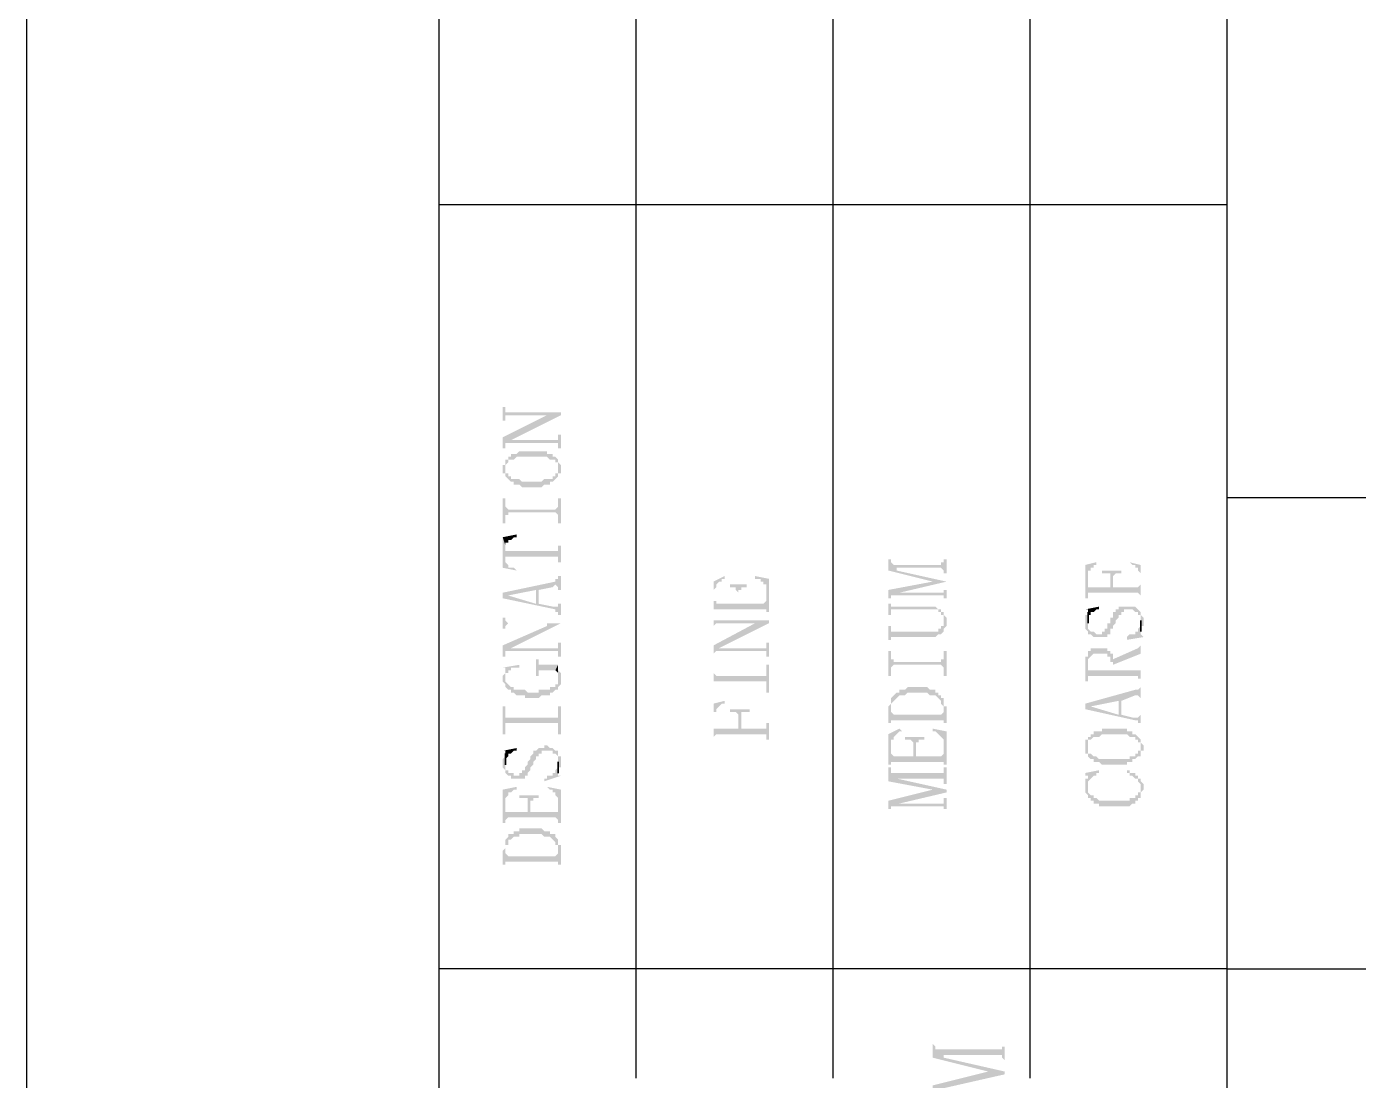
# Model space of a CAD drawing. Header units: millimetres. Extents: x 1399 to 2555, y 1196 to 1555.
# Drawn here: x 1666.65 to 1688.32, y 1283.11 to 1300.25 of the extents above; entities that cross this region are included whole.
import ezdxf

# ---------------------------------------------------------------- set-up
doc = ezdxf.new("R2010")
doc.units = ezdxf.units.MM

msp = doc.modelspace()

# ---------------------------------------------------------------- hatches: boundary and pattern name
at = {"transparency": 33554559}
for points in [[(1674.39415, 1294.06502), (1674.39415, 1293.83936), (1674.43928, 1293.83936), (1674.43928, 1293.92963), (1675.34192, 1293.92963), (1675.34192, 1293.97476), (1674.43928, 1293.97476), (1674.43928, 1294.06502)], [(1674.39415, 1293.56857), (1674.39415, 1293.38804), (1674.43928, 1293.38804), (1674.43928, 1293.47831), (1674.48441, 1293.47831), (1674.52954, 1293.52344), (1675.34192, 1293.92963), (1675.11626, 1293.92963)], [(1674.48441, 1293.47831), (1675.29679, 1293.47831), (1675.29679, 1293.38804), (1675.34192, 1293.38804), (1675.34192, 1293.6137), (1675.29679, 1293.6137), (1675.29679, 1293.56857), (1675.29679, 1293.52344), (1674.52954, 1293.52344)], [(1674.43928, 1293.16238), (1674.43928, 1293.07212), (1674.43928, 1293.11725), (1674.43928, 1293.11725), (1674.48441, 1293.16238), (1674.48441, 1293.20751), (1674.57468, 1293.20751), (1674.61981, 1293.25264), (1675.11626, 1293.25264), (1675.16139, 1293.20751), (1675.25166, 1293.20751), (1675.25166, 1293.16238), (1675.29679, 1293.16238), (1675.29679, 1293.11725), (1675.29679, 1293.07212), (1675.29679, 1293.20751), (1675.29679, 1293.20751), (1675.25166, 1293.25264), (1675.20653, 1293.25264), (1675.20653, 1293.29778), (1675.11626, 1293.29778), (1675.11626, 1293.34291), (1674.66494, 1293.34291), (1674.61981, 1293.29778), (1674.52954, 1293.29778), (1674.52954, 1293.25264), (1674.48441, 1293.25264), (1674.48441, 1293.20751), (1674.43928, 1293.20751)], [(1674.39415, 1293.07212), (1674.39415, 1293.02698), (1674.39415, 1292.98185), (1674.43928, 1292.98185), (1674.43928, 1292.93672), (1674.43928, 1292.93672), (1674.48441, 1292.89159), (1674.48441, 1292.89159), (1674.52954, 1292.84646), (1674.57468, 1292.84646), (1674.57468, 1292.80132), (1674.66494, 1292.80132), (1674.71007, 1292.75619), (1675.026, 1292.75619), (1675.07113, 1292.80132), (1675.16139, 1292.80132), (1675.16139, 1292.84646), (1675.20653, 1292.84646), (1675.25166, 1292.89159), (1675.25166, 1292.89159), (1675.29679, 1292.93672), (1675.29679, 1292.98185), (1675.34192, 1292.98185), (1675.34192, 1293.02698), (1675.34192, 1293.07212), (1675.34192, 1293.11725), (1675.34192, 1293.11725), (1675.29679, 1293.16238), (1675.29679, 1293.07212), (1675.29679, 1293.02698), (1675.29679, 1292.98185), (1675.25166, 1292.98185), (1675.25166, 1292.93672), (1675.20653, 1292.93672), (1675.20653, 1292.89159), (1675.07113, 1292.89159), (1675.026, 1292.84646), (1674.71007, 1292.84646), (1674.66494, 1292.89159), (1674.52954, 1292.89159), (1674.52954, 1292.93672), (1674.48441, 1292.93672), (1674.48441, 1292.98185), (1674.43928, 1292.98185), (1674.43928, 1293.02698), (1674.43928, 1293.16238), (1674.43928, 1293.11725), (1674.39415, 1293.11725)], [(1674.39415, 1292.57566), (1674.39415, 1292.16947), (1674.43928, 1292.16947), (1674.43928, 1292.30487), (1674.48441, 1292.30487), (1674.48441, 1292.35), (1675.25166, 1292.35), (1675.29679, 1292.30487), (1675.29679, 1292.16947), (1675.34192, 1292.16947), (1675.34192, 1292.57566), (1675.29679, 1292.57566), (1675.29679, 1292.44027), (1675.29679, 1292.44027), (1675.25166, 1292.39513), (1674.48441, 1292.39513), (1674.43928, 1292.44027), (1674.43928, 1292.57566)], [(1674.39415, 1291.94381), (1674.43928, 1291.80842), (1674.43928, 1291.85355), (1674.48441, 1291.85355), (1674.48441, 1291.89868), (1674.52954, 1291.89868), (1674.57468, 1291.94381), (1674.61981, 1291.94381), (1674.61981, 1291.98894)], [(1674.39415, 1291.94381), (1674.39415, 1291.44736), (1674.61981, 1291.40223), (1674.61981, 1291.40223), (1674.57468, 1291.44736), (1674.48441, 1291.44736), (1674.48441, 1291.49249), (1674.48441, 1291.49249), (1674.43928, 1291.53762), (1674.43928, 1291.80842)], [(1674.43928, 1291.80842), (1674.43928, 1291.58275), (1674.43928, 1291.62789), (1675.29679, 1291.62789), (1675.29679, 1291.53762), (1675.34192, 1291.53762), (1675.34192, 1291.80842), (1675.29679, 1291.80842), (1675.29679, 1291.76328), (1675.29679, 1291.71815), (1674.43928, 1291.71815), (1674.43928, 1291.76328)], [(1680.66752, 1291.58275), (1680.66752, 1291.40223), (1681.38963, 1291.2217), (1681.6153, 1291.2217), (1680.80292, 1291.40223), (1680.80292, 1291.44736), (1680.75778, 1291.49249), (1680.75778, 1291.49249), (1680.71265, 1291.53762), (1680.71265, 1291.58275), (1680.71265, 1291.58275)], [(1680.75778, 1291.49249), (1680.80292, 1291.44736), (1681.52503, 1291.44736), (1681.57016, 1291.40223), (1681.57016, 1291.35709), (1681.6153, 1291.35709), (1681.6153, 1291.58275), (1681.57016, 1291.58275), (1681.57016, 1291.53762), (1681.52503, 1291.53762), (1681.52503, 1291.49249)], [(1683.8719, 1291.49249), (1683.8719, 1290.9509), (1683.91704, 1290.9509), (1683.91704, 1291.31196), (1683.91704, 1291.35709), (1683.91704, 1291.40223), (1683.96217, 1291.40223), (1683.96217, 1291.44736), (1684.0073, 1291.44736), (1684.0073, 1291.49249), (1684.05243, 1291.49249), (1684.05243, 1291.53762)], [(1684.59402, 1291.53762), (1684.59402, 1291.53762), (1684.63915, 1291.49249), (1684.68428, 1291.49249), (1684.68428, 1291.44736), (1684.72942, 1291.44736), (1684.72942, 1291.40223), (1684.72942, 1291.40223), (1684.77455, 1291.35709), (1684.77455, 1291.31196), (1684.77455, 1290.9509), (1684.77455, 1291.49249)], [(1674.39415, 1291.04117), (1674.39415, 1290.9509), (1674.48441, 1290.99604), (1674.93573, 1291.0863), (1674.93573, 1290.86064), (1674.98087, 1291.0863), (1675.20653, 1291.13143), (1675.20653, 1291.13143), (1675.25166, 1291.17656), (1675.29679, 1291.13143), (1675.29679, 1291.0863), (1675.34192, 1291.0863), (1675.34192, 1291.31196), (1675.29679, 1291.31196), (1675.29679, 1291.26683), (1675.25166, 1291.26683), (1675.25166, 1291.2217)], [(1677.82419, 1291.2217), (1677.82419, 1290.72524), (1677.82419, 1291.0863), (1677.82419, 1291.0863), (1677.86933, 1291.13143), (1677.86933, 1291.17656), (1677.86933, 1291.17656), (1677.91446, 1291.2217), (1677.95959, 1291.2217), (1677.95959, 1291.26683), (1678.00472, 1291.26683), (1678.00472, 1291.31196)], [(1678.50118, 1291.26683), (1678.59144, 1291.26683), (1678.59144, 1291.2217), (1678.63657, 1291.2217), (1678.63657, 1291.17656), (1678.6817, 1291.17656), (1678.6817, 1291.13143), (1678.6817, 1290.72524), (1678.72684, 1290.72524), (1678.72684, 1291.26683), (1678.50118, 1291.31196)], [(1683.91704, 1290.99604), (1683.91704, 1291.04117), (1684.72942, 1291.04117), (1684.77455, 1290.99604), (1684.77455, 1291.17656), (1684.77455, 1291.17656), (1684.72942, 1291.13143), (1684.32323, 1291.13143), (1684.32323, 1291.26683), (1684.27809, 1291.13143), (1683.91704, 1291.13143), (1683.91704, 1291.31196)], [(1684.1427, 1291.40223), (1684.1427, 1291.35709), (1684.27809, 1291.35709), (1684.27809, 1291.31196), (1684.27809, 1291.13143), (1684.32323, 1291.26683), (1684.32323, 1291.31196), (1684.32323, 1291.31196), (1684.36836, 1291.35709), (1684.45862, 1291.35709), (1684.45862, 1291.40223)], [(1674.39415, 1290.9509), (1675.25166, 1290.77038), (1675.25166, 1290.72524), (1675.29679, 1290.72524), (1675.29679, 1290.68011), (1675.34192, 1290.68011), (1675.34192, 1290.86064), (1675.29679, 1290.86064), (1675.29679, 1290.81551), (1675.20653, 1290.81551), (1674.98087, 1290.86064), (1674.98087, 1291.0863), (1674.93573, 1290.86064), (1674.48441, 1290.99604), (1674.48441, 1290.99604)], [(1677.82419, 1290.72524), (1677.82419, 1290.77038), (1678.6817, 1290.77038), (1678.6817, 1290.90577), (1678.6817, 1290.90577), (1678.63657, 1290.86064), (1678.23038, 1290.86064), (1678.23038, 1291.04117), (1678.23038, 1290.86064), (1677.86933, 1290.86064), (1677.86933, 1290.90577), (1677.82419, 1290.90577), (1677.82419, 1291.0863)], [(1678.09499, 1291.17656), (1678.09499, 1291.13143), (1678.18525, 1291.13143), (1678.18525, 1291.0863), (1678.18525, 1291.0863), (1678.23038, 1291.04117), (1678.23038, 1290.86064), (1678.23038, 1291.04117), (1678.23038, 1291.0863), (1678.27551, 1291.0863), (1678.27551, 1291.13143), (1678.36578, 1291.13143), (1678.36578, 1291.17656)], [(1680.66752, 1291.0863), (1680.66752, 1290.9509), (1680.71265, 1290.9509), (1680.71265, 1290.99604), (1680.75778, 1290.99604), (1680.84805, 1291.04117), (1681.6153, 1291.2217), (1681.38963, 1291.2217)], [(1680.75778, 1290.99604), (1681.57016, 1290.99604), (1681.57016, 1290.9509), (1681.6153, 1290.9509), (1681.6153, 1291.0863), (1681.57016, 1291.0863), (1681.57016, 1291.04117), (1680.84805, 1291.04117)], [(1680.66752, 1290.86064), (1680.66752, 1290.68011), (1680.71265, 1290.68011), (1680.71265, 1290.72524), (1680.71265, 1290.77038), (1681.4799, 1290.77038), (1681.4799, 1290.72524), (1681.52503, 1290.72524), (1681.52503, 1290.68011), (1681.57016, 1290.68011), (1681.57016, 1290.58985), (1681.57016, 1290.72524), (1681.52503, 1290.72524), (1681.52503, 1290.77038), (1681.4799, 1290.77038), (1681.43477, 1290.81551), (1680.71265, 1290.81551), (1680.71265, 1290.86064), (1680.71265, 1290.86064)], [(1674.39415, 1290.63498), (1674.39415, 1290.45445), (1674.43928, 1290.45445), (1674.43928, 1290.49958), (1674.43928, 1290.49958), (1674.48441, 1290.54471), (1675.11626, 1290.54471), (1675.11626, 1290.49958), (1675.34192, 1290.54471), (1674.48441, 1290.54471), (1674.43928, 1290.58985), (1674.43928, 1290.63498)], [(1677.82419, 1290.68011), (1677.82419, 1290.45445), (1677.82419, 1290.49958), (1677.82419, 1290.49958), (1677.86933, 1290.54471), (1678.72684, 1290.54471), (1678.72684, 1290.58985), (1677.82419, 1290.58985)], [(1680.66752, 1290.49958), (1680.66752, 1290.27392), (1680.71265, 1290.27392), (1680.71265, 1290.31905), (1681.43477, 1290.31905), (1681.4799, 1290.36419), (1681.52503, 1290.36419), (1681.57016, 1290.40932), (1681.57016, 1290.45445), (1681.57016, 1290.45445), (1681.6153, 1290.49958), (1681.6153, 1290.58985), (1681.6153, 1290.63498), (1681.6153, 1290.63498), (1681.57016, 1290.68011), (1681.57016, 1290.54471), (1681.57016, 1290.49958), (1681.52503, 1290.49958), (1681.52503, 1290.45445), (1681.4799, 1290.45445), (1681.4799, 1290.40932), (1680.71265, 1290.40932), (1680.71265, 1290.45445), (1680.71265, 1290.49958)], [(1683.8719, 1290.54471), (1683.8719, 1290.45445), (1683.8719, 1290.45445), (1683.91704, 1290.40932), (1683.91704, 1290.36419), (1683.96217, 1290.36419), (1684.0073, 1290.31905), (1684.23296, 1290.31905), (1684.23296, 1290.36419), (1684.27809, 1290.36419), (1684.27809, 1290.40932), (1684.27809, 1290.45445), (1684.32323, 1290.45445), (1684.32323, 1290.49958), (1684.32323, 1290.49958), (1684.36836, 1290.54471), (1684.36836, 1290.58985), (1684.36836, 1290.58985), (1684.41349, 1290.63498), (1684.41349, 1290.68011), (1684.45862, 1290.68011), (1684.45862, 1290.72524), (1684.50375, 1290.72524), (1684.50375, 1290.77038), (1684.63915, 1290.77038), (1684.68428, 1290.72524), (1684.72942, 1290.72524), (1684.72942, 1290.68011), (1684.77455, 1290.68011), (1684.77455, 1290.58985), (1684.77455, 1290.45445), (1684.77455, 1290.49958), (1684.81968, 1290.49958), (1684.81968, 1290.58985), (1684.81968, 1290.63498), (1684.77455, 1290.68011), (1684.77455, 1290.72524), (1684.77455, 1290.72524), (1684.72942, 1290.77038), (1684.72942, 1290.77038), (1684.68428, 1290.81551), (1684.41349, 1290.81551), (1684.41349, 1290.77038), (1684.36836, 1290.77038), (1684.36836, 1290.72524), (1684.32323, 1290.72524), (1684.32323, 1290.63498), (1684.27809, 1290.63498), (1684.27809, 1290.54471), (1684.23296, 1290.54471), (1684.23296, 1290.45445), (1684.18783, 1290.45445), (1684.18783, 1290.40932), (1684.1427, 1290.40932), (1684.1427, 1290.36419), (1684.05243, 1290.36419), (1684.0073, 1290.40932), (1683.96217, 1290.40932), (1683.91704, 1290.45445), (1683.91704, 1290.49958), (1683.91704, 1290.68011), (1683.8719, 1290.68011), (1683.8719, 1290.63498), (1683.8719, 1290.58985)], [(1683.8719, 1290.77038), (1683.91704, 1290.77038), (1683.91704, 1290.58985), (1683.91704, 1290.68011), (1683.96217, 1290.68011), (1683.96217, 1290.72524), (1684.0073, 1290.72524), (1684.05243, 1290.77038), (1684.09757, 1290.77038), (1684.09757, 1290.81551)], [(1674.39415, 1290.18366), (1674.39415, 1290.00313), (1674.43928, 1290.00313), (1674.43928, 1290.04826), (1674.43928, 1290.09339), (1674.48441, 1290.09339), (1674.52954, 1290.13852), (1675.34192, 1290.54471), (1675.11626, 1290.49958)], [(1677.82419, 1290.18366), (1677.82419, 1290.00313), (1677.82419, 1290.04826), (1677.82419, 1290.04826), (1677.86933, 1290.09339), (1677.86933, 1290.09339), (1677.91446, 1290.13852), (1678.72684, 1290.54471), (1678.50118, 1290.54471)], [(1684.54889, 1290.31905), (1684.54889, 1290.27392), (1684.81968, 1290.31905), (1684.77455, 1290.36419), (1684.77455, 1290.54471), (1684.77455, 1290.49958), (1684.72942, 1290.45445), (1684.72942, 1290.40932), (1684.68428, 1290.40932), (1684.68428, 1290.36419), (1684.59402, 1290.36419)], [(1674.48441, 1290.09339), (1675.29679, 1290.09339), (1675.29679, 1290.04826), (1675.29679, 1290.00313), (1675.34192, 1290.00313), (1675.34192, 1290.22879), (1675.29679, 1290.22879), (1675.29679, 1290.13852), (1674.52954, 1290.13852)], [(1677.86933, 1290.09339), (1678.6817, 1290.09339), (1678.6817, 1290.00313), (1678.72684, 1290.00313), (1678.72684, 1290.22879), (1678.6817, 1290.22879), (1678.6817, 1290.18366), (1678.6817, 1290.13852), (1677.91446, 1290.13852)], [(1684.32323, 1289.958), (1684.32323, 1289.86773), (1684.77455, 1290.04826), (1684.77455, 1290.22879), (1684.77455, 1290.18366), (1684.77455, 1290.18366), (1684.72942, 1290.13852), (1684.72942, 1290.13852)], [(1680.66752, 1290.09339), (1680.66752, 1289.6872), (1680.71265, 1289.6872), (1680.71265, 1289.8226), (1680.71265, 1289.8226), (1680.75778, 1289.86773), (1681.52503, 1289.86773), (1681.57016, 1289.8226), (1681.57016, 1289.6872), (1681.6153, 1289.6872), (1681.6153, 1290.09339), (1681.57016, 1290.09339), (1681.57016, 1289.958), (1681.52503, 1289.958), (1681.52503, 1289.91286), (1680.75778, 1289.91286), (1680.75778, 1289.958), (1680.71265, 1289.958), (1680.71265, 1290.09339)], [(1683.8719, 1289.91286), (1683.8719, 1289.59694), (1683.91704, 1289.59694), (1683.91704, 1289.91286), (1683.91704, 1289.958), (1683.91704, 1289.958), (1683.96217, 1290.00313), (1683.96217, 1290.00313), (1684.0073, 1290.04826), (1684.23296, 1290.04826), (1684.23296, 1290.00313), (1684.27809, 1290.00313), (1684.27809, 1289.958), (1684.27809, 1289.91286), (1684.32323, 1289.91286), (1684.32323, 1289.77747), (1684.32323, 1290.04826), (1684.27809, 1290.04826), (1684.27809, 1290.09339), (1684.23296, 1290.09339), (1684.23296, 1290.13852), (1683.96217, 1290.13852), (1683.96217, 1290.09339), (1683.91704, 1290.09339), (1683.91704, 1290.04826), (1683.91704, 1290.00313), (1683.8719, 1290.00313)], [(1683.91704, 1289.64207), (1683.91704, 1289.6872), (1684.72942, 1289.6872), (1684.72942, 1289.64207), (1684.77455, 1289.64207), (1684.77455, 1289.59694), (1684.77455, 1289.8226), (1684.77455, 1289.77747), (1684.32323, 1289.77747), (1684.32323, 1289.958), (1684.32323, 1290.04826), (1684.32323, 1289.77747), (1683.91704, 1289.77747), (1683.91704, 1289.86773)], [(1674.39415, 1289.8226), (1674.43928, 1289.8226), (1674.43928, 1289.64207), (1674.43928, 1289.6872), (1674.43928, 1289.73234), (1674.48441, 1289.73234), (1674.48441, 1289.77747), (1674.52954, 1289.77747), (1674.52954, 1289.8226), (1674.66494, 1289.8226), (1674.66494, 1289.86773)], [(1674.39415, 1289.64207), (1674.39415, 1289.59694), (1674.39415, 1289.59694), (1674.43928, 1289.55181), (1674.43928, 1289.50667), (1674.43928, 1289.50667), (1674.48441, 1289.46154), (1674.52954, 1289.46154), (1674.52954, 1289.41641), (1674.57468, 1289.41641), (1674.61981, 1289.37128), (1674.75521, 1289.37128), (1674.75521, 1289.32615), (1674.98087, 1289.32615), (1675.026, 1289.37128), (1675.16139, 1289.37128), (1675.16139, 1289.41641), (1675.20653, 1289.41641), (1675.25166, 1289.46154), (1675.29679, 1289.46154), (1675.29679, 1289.50667), (1675.29679, 1289.50667), (1675.34192, 1289.55181), (1675.34192, 1289.59694), (1675.34192, 1289.6872), (1675.34192, 1289.73234), (1675.34192, 1289.73234), (1675.29679, 1289.77747), (1675.29679, 1289.64207), (1675.29679, 1289.59694), (1675.29679, 1289.55181), (1675.25166, 1289.55181), (1675.25166, 1289.50667), (1675.16139, 1289.50667), (1675.16139, 1289.46154), (1674.98087, 1289.46154), (1674.98087, 1289.41641), (1674.80034, 1289.41641), (1674.75521, 1289.46154), (1674.57468, 1289.46154), (1674.57468, 1289.50667), (1674.52954, 1289.50667), (1674.48441, 1289.55181), (1674.48441, 1289.55181), (1674.43928, 1289.59694), (1674.43928, 1289.64207), (1674.43928, 1289.77747), (1674.43928, 1289.73234), (1674.39415, 1289.6872), (1674.39415, 1289.6872)], [(1674.93573, 1289.958), (1674.93573, 1289.6872), (1674.98087, 1289.6872), (1674.98087, 1289.73234), (1674.98087, 1289.77747), (1675.25166, 1289.77747), (1675.29679, 1289.86773), (1674.98087, 1289.86773), (1674.98087, 1289.91286), (1674.98087, 1289.958)], [(1675.25166, 1289.77747), (1675.29679, 1289.73234), (1675.29679, 1289.6872), (1675.29679, 1289.64207), (1675.29679, 1289.77747), (1675.29679, 1289.86773)], [(1677.82419, 1289.86773), (1677.82419, 1289.41641), (1677.82419, 1289.59694), (1678.6817, 1289.59694), (1678.6817, 1289.41641), (1678.72684, 1289.41641), (1678.72684, 1289.86773), (1678.6817, 1289.86773), (1678.6817, 1289.73234), (1678.6817, 1289.6872), (1677.86933, 1289.6872), (1677.82419, 1289.73234)], [(1680.66752, 1289.14562), (1680.66752, 1288.91996), (1680.71265, 1288.91996), (1680.71265, 1289.14562), (1680.71265, 1289.19075), (1680.71265, 1289.23588), (1680.75778, 1289.28101), (1680.75778, 1289.28101), (1680.80292, 1289.32615), (1680.80292, 1289.32615), (1680.84805, 1289.37128), (1680.93831, 1289.37128), (1680.98345, 1289.41641), (1681.29937, 1289.41641), (1681.3445, 1289.37128), (1681.43477, 1289.37128), (1681.4799, 1289.32615), (1681.4799, 1289.32615), (1681.52503, 1289.28101), (1681.52503, 1289.23588), (1681.52503, 1289.23588), (1681.57016, 1289.19075), (1681.57016, 1289.14562), (1681.57016, 1288.91996), (1681.6153, 1288.91996), (1681.6153, 1289.14562), (1681.6153, 1289.19075), (1681.57016, 1289.19075), (1681.57016, 1289.28101), (1681.57016, 1289.32615), (1681.52503, 1289.32615), (1681.52503, 1289.37128), (1681.4799, 1289.37128), (1681.4799, 1289.41641), (1681.43477, 1289.41641), (1681.43477, 1289.46154), (1681.3445, 1289.46154), (1681.29937, 1289.50667), (1680.98345, 1289.50667), (1680.93831, 1289.46154), (1680.84805, 1289.46154), (1680.84805, 1289.41641), (1680.80292, 1289.41641), (1680.75778, 1289.37128), (1680.75778, 1289.37128), (1680.71265, 1289.32615), (1680.71265, 1289.23588), (1680.71265, 1289.23588), (1680.66752, 1289.19075), (1680.66752, 1289.19075)], [(1683.8719, 1289.23588), (1683.8719, 1289.14562), (1683.96217, 1289.19075), (1684.41349, 1289.28101), (1684.41349, 1289.05535), (1684.45862, 1289.28101), (1684.68428, 1289.37128), (1684.72942, 1289.37128), (1684.77455, 1289.32615), (1684.77455, 1289.28101), (1684.77455, 1289.50667), (1684.77455, 1289.50667), (1684.72942, 1289.46154), (1684.68428, 1289.46154)], [(1674.39415, 1289.19075), (1674.39415, 1288.73943), (1674.43928, 1288.73943), (1674.43928, 1288.87482), (1674.43928, 1288.91996), (1675.29679, 1288.91996), (1675.29679, 1288.73943), (1675.34192, 1288.73943), (1675.34192, 1289.19075), (1675.29679, 1289.19075), (1675.29679, 1289.05535), (1675.29679, 1289.01022), (1674.43928, 1289.01022), (1674.43928, 1289.19075)], [(1677.82419, 1289.23588), (1677.82419, 1288.64916), (1677.82419, 1289.01022), (1677.82419, 1289.10048), (1677.86933, 1289.10048), (1677.86933, 1289.14562), (1677.86933, 1289.14562), (1677.91446, 1289.19075), (1677.91446, 1289.19075), (1677.95959, 1289.23588), (1678.00472, 1289.23588), (1678.00472, 1289.28101)], [(1678.09499, 1289.14562), (1678.09499, 1289.10048), (1678.18525, 1289.10048), (1678.23038, 1289.05535), (1678.23038, 1288.82969), (1678.27551, 1289.01022), (1678.27551, 1289.05535), (1678.27551, 1289.10048), (1678.41091, 1289.10048), (1678.41091, 1289.14562)], [(1680.71265, 1288.91996), (1680.71265, 1288.96509), (1681.57016, 1288.96509), (1681.57016, 1288.91996), (1681.57016, 1289.14562), (1681.57016, 1289.10048), (1681.57016, 1289.10048), (1681.52503, 1289.05535), (1680.75778, 1289.05535), (1680.71265, 1289.10048), (1680.71265, 1289.14562)], [(1683.8719, 1289.14562), (1684.68428, 1288.96509), (1684.72942, 1288.96509), (1684.72942, 1288.91996), (1684.77455, 1288.91996), (1684.77455, 1288.87482), (1684.77455, 1289.05535), (1684.77455, 1289.05535), (1684.72942, 1289.01022), (1684.63915, 1289.01022), (1684.45862, 1289.05535), (1684.45862, 1289.28101), (1684.41349, 1289.05535), (1683.96217, 1289.19075), (1683.96217, 1289.19075)], [(1677.82419, 1288.6943), (1677.82419, 1288.6943), (1677.86933, 1288.73943), (1678.6817, 1288.73943), (1678.6817, 1288.64916), (1678.72684, 1288.64916), (1678.72684, 1288.91996), (1678.6817, 1288.91996), (1678.6817, 1288.87482), (1678.6817, 1288.82969), (1678.27551, 1288.82969), (1678.27551, 1289.01022), (1678.23038, 1288.82969), (1677.82419, 1288.82969), (1677.82419, 1289.01022)], [(1680.66752, 1288.73943), (1680.66752, 1288.24297), (1680.71265, 1288.24297), (1680.71265, 1288.60403), (1680.71265, 1288.64916), (1680.75778, 1288.64916), (1680.75778, 1288.6943), (1680.75778, 1288.6943), (1680.80292, 1288.73943), (1680.80292, 1288.73943), (1680.84805, 1288.78456), (1680.89318, 1288.78456), (1680.84805, 1288.82969)], [(1680.93831, 1288.6943), (1680.93831, 1288.64916), (1681.02858, 1288.64916), (1681.07371, 1288.60403), (1681.07371, 1288.5589), (1681.07371, 1288.37837), (1681.11884, 1288.5589), (1681.11884, 1288.60403), (1681.16397, 1288.60403), (1681.16397, 1288.64916), (1681.25424, 1288.64916), (1681.25424, 1288.6943)], [(1681.38963, 1288.78456), (1681.43477, 1288.78456), (1681.4799, 1288.73943), (1681.4799, 1288.73943), (1681.52503, 1288.6943), (1681.52503, 1288.6943), (1681.57016, 1288.64916), (1681.57016, 1288.24297), (1681.6153, 1288.24297), (1681.6153, 1288.78456), (1681.38963, 1288.82969)], [(1683.91704, 1288.64916), (1683.91704, 1288.51377), (1683.91704, 1288.60403), (1683.91704, 1288.64916), (1683.96217, 1288.64916), (1684.0073, 1288.6943), (1684.09757, 1288.6943), (1684.1427, 1288.73943), (1684.54889, 1288.73943), (1684.59402, 1288.6943), (1684.68428, 1288.6943), (1684.68428, 1288.64916), (1684.72942, 1288.64916), (1684.72942, 1288.60403), (1684.77455, 1288.60403), (1684.77455, 1288.5589), (1684.77455, 1288.51377), (1684.77455, 1288.64916), (1684.77455, 1288.64916), (1684.72942, 1288.6943), (1684.72942, 1288.6943), (1684.68428, 1288.73943), (1684.63915, 1288.73943), (1684.63915, 1288.78456), (1684.54889, 1288.78456), (1684.54889, 1288.82969), (1684.1427, 1288.82969), (1684.1427, 1288.78456), (1684.0073, 1288.78456), (1684.0073, 1288.73943), (1683.96217, 1288.73943), (1683.96217, 1288.6943), (1683.91704, 1288.6943)], [(1674.39415, 1288.24297), (1674.39415, 1288.19784), (1674.39415, 1288.19784), (1674.43928, 1288.15271), (1674.43928, 1288.10758), (1674.43928, 1288.10758), (1674.48441, 1288.06244), (1674.52954, 1288.06244), (1674.52954, 1288.01731), (1674.75521, 1288.01731), (1674.75521, 1288.06244), (1674.80034, 1288.06244), (1674.80034, 1288.10758), (1674.80034, 1288.10758), (1674.84547, 1288.15271), (1674.84547, 1288.19784), (1674.8906, 1288.24297), (1674.8906, 1288.28811), (1674.93573, 1288.33324), (1674.93573, 1288.37837), (1674.98087, 1288.37837), (1674.98087, 1288.4235), (1675.026, 1288.4235), (1675.026, 1288.46863), (1675.20653, 1288.46863), (1675.20653, 1288.4235), (1675.25166, 1288.4235), (1675.29679, 1288.37837), (1675.29679, 1288.33324), (1675.29679, 1288.15271), (1675.29679, 1288.19784), (1675.34192, 1288.19784), (1675.34192, 1288.24297), (1675.34192, 1288.28811), (1675.34192, 1288.33324), (1675.34192, 1288.37837), (1675.29679, 1288.37837), (1675.29679, 1288.4235), (1675.29679, 1288.46863), (1675.25166, 1288.46863), (1675.20653, 1288.51377), (1675.16139, 1288.51377), (1675.11626, 1288.5589), (1675.07113, 1288.5589), (1675.07113, 1288.51377), (1674.98087, 1288.51377), (1674.93573, 1288.46863), (1674.8906, 1288.46863), (1674.8906, 1288.4235), (1674.8906, 1288.4235), (1674.84547, 1288.37837), (1674.84547, 1288.33324), (1674.80034, 1288.28811), (1674.80034, 1288.24297), (1674.75521, 1288.19784), (1674.75521, 1288.15271), (1674.71007, 1288.15271), (1674.71007, 1288.10758), (1674.66494, 1288.10758), (1674.66494, 1288.06244), (1674.57468, 1288.06244), (1674.57468, 1288.10758), (1674.48441, 1288.10758), (1674.48441, 1288.15271), (1674.43928, 1288.15271), (1674.43928, 1288.24297), (1674.43928, 1288.37837), (1674.43928, 1288.37837), (1674.39415, 1288.33324), (1674.39415, 1288.28811)], [(1674.39415, 1288.46863), (1674.43928, 1288.46863), (1674.43928, 1288.33324), (1674.43928, 1288.33324), (1674.48441, 1288.37837), (1674.48441, 1288.4235), (1674.52954, 1288.4235), (1674.57468, 1288.46863), (1674.61981, 1288.46863), (1674.61981, 1288.51377)], [(1680.71265, 1288.24297), (1680.71265, 1288.28811), (1681.57016, 1288.28811), (1681.57016, 1288.24297), (1681.57016, 1288.4235), (1681.57016, 1288.4235), (1681.52503, 1288.37837), (1681.11884, 1288.37837), (1681.11884, 1288.5589), (1681.07371, 1288.37837), (1680.75778, 1288.37837), (1680.71265, 1288.4235), (1680.71265, 1288.60403)], [(1683.8719, 1288.51377), (1683.8719, 1288.46863), (1683.8719, 1288.4235), (1683.91704, 1288.4235), (1683.91704, 1288.37837), (1683.91704, 1288.37837), (1683.96217, 1288.33324), (1684.0073, 1288.33324), (1684.0073, 1288.28811), (1684.09757, 1288.28811), (1684.1427, 1288.24297), (1684.54889, 1288.24297), (1684.54889, 1288.28811), (1684.63915, 1288.28811), (1684.63915, 1288.33324), (1684.68428, 1288.33324), (1684.72942, 1288.37837), (1684.77455, 1288.37837), (1684.77455, 1288.4235), (1684.77455, 1288.46863), (1684.81968, 1288.46863), (1684.81968, 1288.51377), (1684.81968, 1288.5589), (1684.81968, 1288.5589), (1684.77455, 1288.60403), (1684.77455, 1288.64916), (1684.77455, 1288.51377), (1684.77455, 1288.46863), (1684.72942, 1288.46863), (1684.72942, 1288.4235), (1684.68428, 1288.4235), (1684.68428, 1288.37837), (1684.59402, 1288.37837), (1684.59402, 1288.33324), (1684.09757, 1288.33324), (1684.05243, 1288.37837), (1684.0073, 1288.37837), (1683.96217, 1288.4235), (1683.91704, 1288.4235), (1683.91704, 1288.46863), (1683.91704, 1288.51377), (1683.91704, 1288.64916), (1683.8719, 1288.64916), (1683.8719, 1288.60403), (1683.8719, 1288.5589)], [(1675.07113, 1288.01731), (1675.07113, 1287.97218), (1675.34192, 1288.06244), (1675.29679, 1288.06244), (1675.29679, 1288.24297), (1675.29679, 1288.19784), (1675.29679, 1288.19784), (1675.25166, 1288.15271), (1675.25166, 1288.10758), (1675.20653, 1288.10758), (1675.20653, 1288.06244), (1675.11626, 1288.06244), (1675.11626, 1288.01731)], [(1680.66752, 1288.19784), (1680.66752, 1287.97218), (1681.38963, 1287.83678), (1681.38963, 1287.83678), (1681.6153, 1287.79165), (1681.6153, 1287.83678), (1680.80292, 1288.01731), (1680.80292, 1288.01731), (1680.75778, 1288.10758), (1680.71265, 1288.10758), (1680.71265, 1288.19784)], [(1680.75778, 1288.10758), (1680.80292, 1288.01731), (1681.57016, 1288.01731), (1681.57016, 1287.92705), (1681.6153, 1287.92705), (1681.6153, 1288.19784), (1681.57016, 1288.19784), (1681.57016, 1288.15271), (1681.57016, 1288.10758), (1681.52503, 1288.10758)], [(1683.8719, 1288.10758), (1683.8719, 1288.06244), (1683.91704, 1288.06244), (1683.91704, 1287.74652), (1683.91704, 1287.88192), (1683.91704, 1287.97218), (1683.91704, 1287.97218), (1683.96217, 1288.01731), (1683.96217, 1288.01731), (1684.0073, 1288.06244), (1684.05243, 1288.06244), (1684.05243, 1288.10758), (1684.09757, 1288.10758), (1684.09757, 1288.15271)], [(1684.54889, 1288.10758), (1684.59402, 1288.10758), (1684.59402, 1288.06244), (1684.63915, 1288.06244), (1684.68428, 1288.01731), (1684.72942, 1288.01731), (1684.72942, 1287.97218), (1684.72942, 1287.97218), (1684.77455, 1287.92705), (1684.77455, 1287.88192), (1684.77455, 1288.01731), (1684.72942, 1288.01731), (1684.72942, 1288.06244), (1684.68428, 1288.06244), (1684.68428, 1288.10758), (1684.59402, 1288.10758), (1684.59402, 1288.15271), (1684.54889, 1288.15271)], [(1674.39415, 1287.83678), (1674.39415, 1287.2952), (1674.43928, 1287.2952), (1674.43928, 1287.65626), (1674.43928, 1287.70139), (1674.43928, 1287.70139), (1674.48441, 1287.74652), (1674.48441, 1287.79165), (1674.52954, 1287.79165), (1674.57468, 1287.83678), (1674.61981, 1287.83678), (1674.61981, 1287.88192)], [(1675.11626, 1287.88192), (1675.11626, 1287.88192), (1675.16139, 1287.83678), (1675.20653, 1287.83678), (1675.20653, 1287.79165), (1675.25166, 1287.79165), (1675.25166, 1287.74652), (1675.29679, 1287.70139), (1675.29679, 1287.65626), (1675.29679, 1287.2952), (1675.34192, 1287.2952), (1675.34192, 1287.83678)], [(1680.66752, 1287.65626), (1680.66752, 1287.52086), (1680.71265, 1287.52086), (1680.71265, 1287.56599), (1680.75778, 1287.56599), (1680.84805, 1287.61112), (1681.6153, 1287.79165), (1681.38963, 1287.83678)], [(1683.8719, 1287.88192), (1683.8719, 1287.83678), (1683.8719, 1287.79165), (1683.8719, 1287.79165), (1683.91704, 1287.74652), (1683.91704, 1288.01731), (1683.8719, 1288.01731), (1683.8719, 1287.92705), (1683.8719, 1287.92705)], [(1683.91704, 1287.74652), (1683.91704, 1287.70139), (1683.96217, 1287.70139), (1683.96217, 1287.65626), (1684.0073, 1287.65626), (1684.0073, 1287.61112), (1684.09757, 1287.61112), (1684.09757, 1287.56599), (1684.59402, 1287.56599), (1684.63915, 1287.61112), (1684.68428, 1287.61112), (1684.68428, 1287.65626), (1684.72942, 1287.65626), (1684.72942, 1287.70139), (1684.77455, 1287.70139), (1684.77455, 1287.74652), (1684.77455, 1287.79165), (1684.81968, 1287.83678), (1684.81968, 1287.88192), (1684.81968, 1287.92705), (1684.77455, 1287.97218), (1684.77455, 1288.01731), (1684.77455, 1287.83678), (1684.77455, 1287.79165), (1684.72942, 1287.79165), (1684.72942, 1287.74652), (1684.68428, 1287.74652), (1684.68428, 1287.70139), (1684.59402, 1287.70139), (1684.59402, 1287.65626), (1684.09757, 1287.65626), (1684.05243, 1287.70139), (1684.0073, 1287.70139), (1684.0073, 1287.74652), (1683.96217, 1287.74652), (1683.91704, 1287.79165), (1683.91704, 1287.83678), (1683.91704, 1287.88192)], [(1674.43928, 1287.34033), (1674.43928, 1287.34033), (1674.48441, 1287.38546), (1675.25166, 1287.38546), (1675.29679, 1287.34033), (1675.29679, 1287.52086), (1675.29679, 1287.47573), (1674.84547, 1287.47573), (1674.84547, 1287.61112), (1674.80034, 1287.47573), (1674.43928, 1287.47573), (1674.43928, 1287.65626)], [(1674.66494, 1287.74652), (1674.66494, 1287.70139), (1674.80034, 1287.70139), (1674.80034, 1287.65626), (1674.80034, 1287.47573), (1674.84547, 1287.61112), (1674.84547, 1287.65626), (1674.8906, 1287.65626), (1674.8906, 1287.70139), (1674.98087, 1287.70139), (1674.98087, 1287.74652)], [(1680.75778, 1287.56599), (1681.57016, 1287.56599), (1681.57016, 1287.52086), (1681.6153, 1287.52086), (1681.6153, 1287.70139), (1681.57016, 1287.70139), (1681.57016, 1287.65626), (1681.57016, 1287.61112), (1680.84805, 1287.61112)], [(1674.39415, 1286.84388), (1674.39415, 1286.61822), (1674.43928, 1286.61822), (1674.43928, 1286.84388), (1674.43928, 1286.93414), (1674.48441, 1286.93414), (1674.48441, 1286.97927), (1674.48441, 1287.02441), (1674.52954, 1287.02441), (1674.57468, 1287.06954), (1674.66494, 1287.06954), (1674.66494, 1287.11467), (1675.026, 1287.11467), (1675.07113, 1287.06954), (1675.16139, 1287.06954), (1675.20653, 1287.02441), (1675.20653, 1287.02441), (1675.25166, 1286.97927), (1675.25166, 1286.93414), (1675.29679, 1286.93414), (1675.29679, 1286.88901), (1675.29679, 1286.84388), (1675.29679, 1286.61822), (1675.34192, 1286.61822), (1675.34192, 1286.84388), (1675.34192, 1286.93414), (1675.29679, 1286.93414), (1675.29679, 1286.97927), (1675.29679, 1287.02441), (1675.29679, 1287.02441), (1675.25166, 1287.06954), (1675.25166, 1287.11467), (1675.16139, 1287.11467), (1675.16139, 1287.1598), (1675.07113, 1287.1598), (1675.026, 1287.20493), (1674.66494, 1287.20493), (1674.66494, 1287.1598), (1674.57468, 1287.1598), (1674.57468, 1287.11467), (1674.48441, 1287.11467), (1674.48441, 1287.06954), (1674.48441, 1287.06954), (1674.43928, 1287.02441), (1674.43928, 1286.97927), (1674.43928, 1286.88901), (1674.43928, 1286.88901)], [(1674.43928, 1286.61822), (1674.43928, 1286.66335), (1675.29679, 1286.66335), (1675.29679, 1286.61822), (1675.29679, 1286.84388), (1675.29679, 1286.79874), (1675.29679, 1286.79874), (1675.25166, 1286.75361), (1674.48441, 1286.75361), (1674.43928, 1286.79874), (1674.43928, 1286.84388)], [(1681.38963, 1283.70126), (1681.38963, 1283.47559), (1682.29228, 1283.24993), (1682.29228, 1283.24993), (1682.56307, 1283.2048), (1682.56307, 1283.24993), (1681.57016, 1283.47559), (1681.57016, 1283.52073), (1681.4799, 1283.61099), (1681.43477, 1283.61099), (1681.43477, 1283.65612), (1681.43477, 1283.65612), (1681.38963, 1283.70126)], [(1681.4799, 1283.61099), (1681.57016, 1283.52073), (1682.51794, 1283.52073), (1682.51794, 1283.47559), (1682.51794, 1283.47559), (1682.56307, 1283.43046), (1682.56307, 1283.38533), (1682.56307, 1283.70126), (1682.56307, 1283.65612), (1682.51794, 1283.65612), (1682.51794, 1283.61099), (1682.47281, 1283.61099)], [(1681.38963, 1283.02427), (1681.38963, 1282.84374), (1681.38963, 1282.88888), (1681.43477, 1282.88888), (1681.43477, 1282.93401), (1681.4799, 1282.93401), (1681.57016, 1282.97914), (1682.56307, 1283.2048), (1682.29228, 1283.24993)]]:
    msp.add_hatch(color=256, dxfattribs=at).paths.add_polyline_path(points)

# ---------------------------------------------------------------- linework, layer by layer
msp.add_line((1673.35603, 1548.5531), (1673.35603, 1261.81215))
for points in [[(2086.64957, 1257.5531), (2086.64957, 1554.5531), (1666.64957, 1554.5531), (1666.64957, 1257.5531)], [(1683.91704, 1290.68011), (1683.91704, 1290.54471), (1683.91704, 1290.58985), (1683.91704, 1290.72524), (1683.91704, 1290.72524)], [(1684.77455, 1290.54471), (1684.77455, 1290.40932), (1684.77455, 1290.58985)], [(1674.43928, 1288.37837), (1674.43928, 1288.24297), (1674.43928, 1288.4235), (1674.43928, 1288.4235)], [(1675.29679, 1288.24297), (1675.29679, 1288.10758), (1675.29679, 1288.28811)]]:
    msp.add_lwpolyline(points, close=True)
for points in [[(1686.17365, 1548.5531), (1686.17365, 1261.81215)], [(1676.56049, 1376.16045), (1676.56049, 1283.14304)], [(1679.76488, 1376.16045), (1679.76488, 1283.14304)], [(1682.96926, 1376.16045), (1682.96926, 1283.14304)], [(1673.35611, 1297.35967), (1686.17365, 1297.35967)], [(1686.17365, 1292.59229), (2082.61153, 1292.59229)], [(1686.17365, 1284.91982), (1673.35611, 1284.91982)], [(1686.17365, 1284.91982), (1982.30408, 1284.91982)]]:
    msp.add_lwpolyline(points)

doc.saveas('drawing.dxf')
